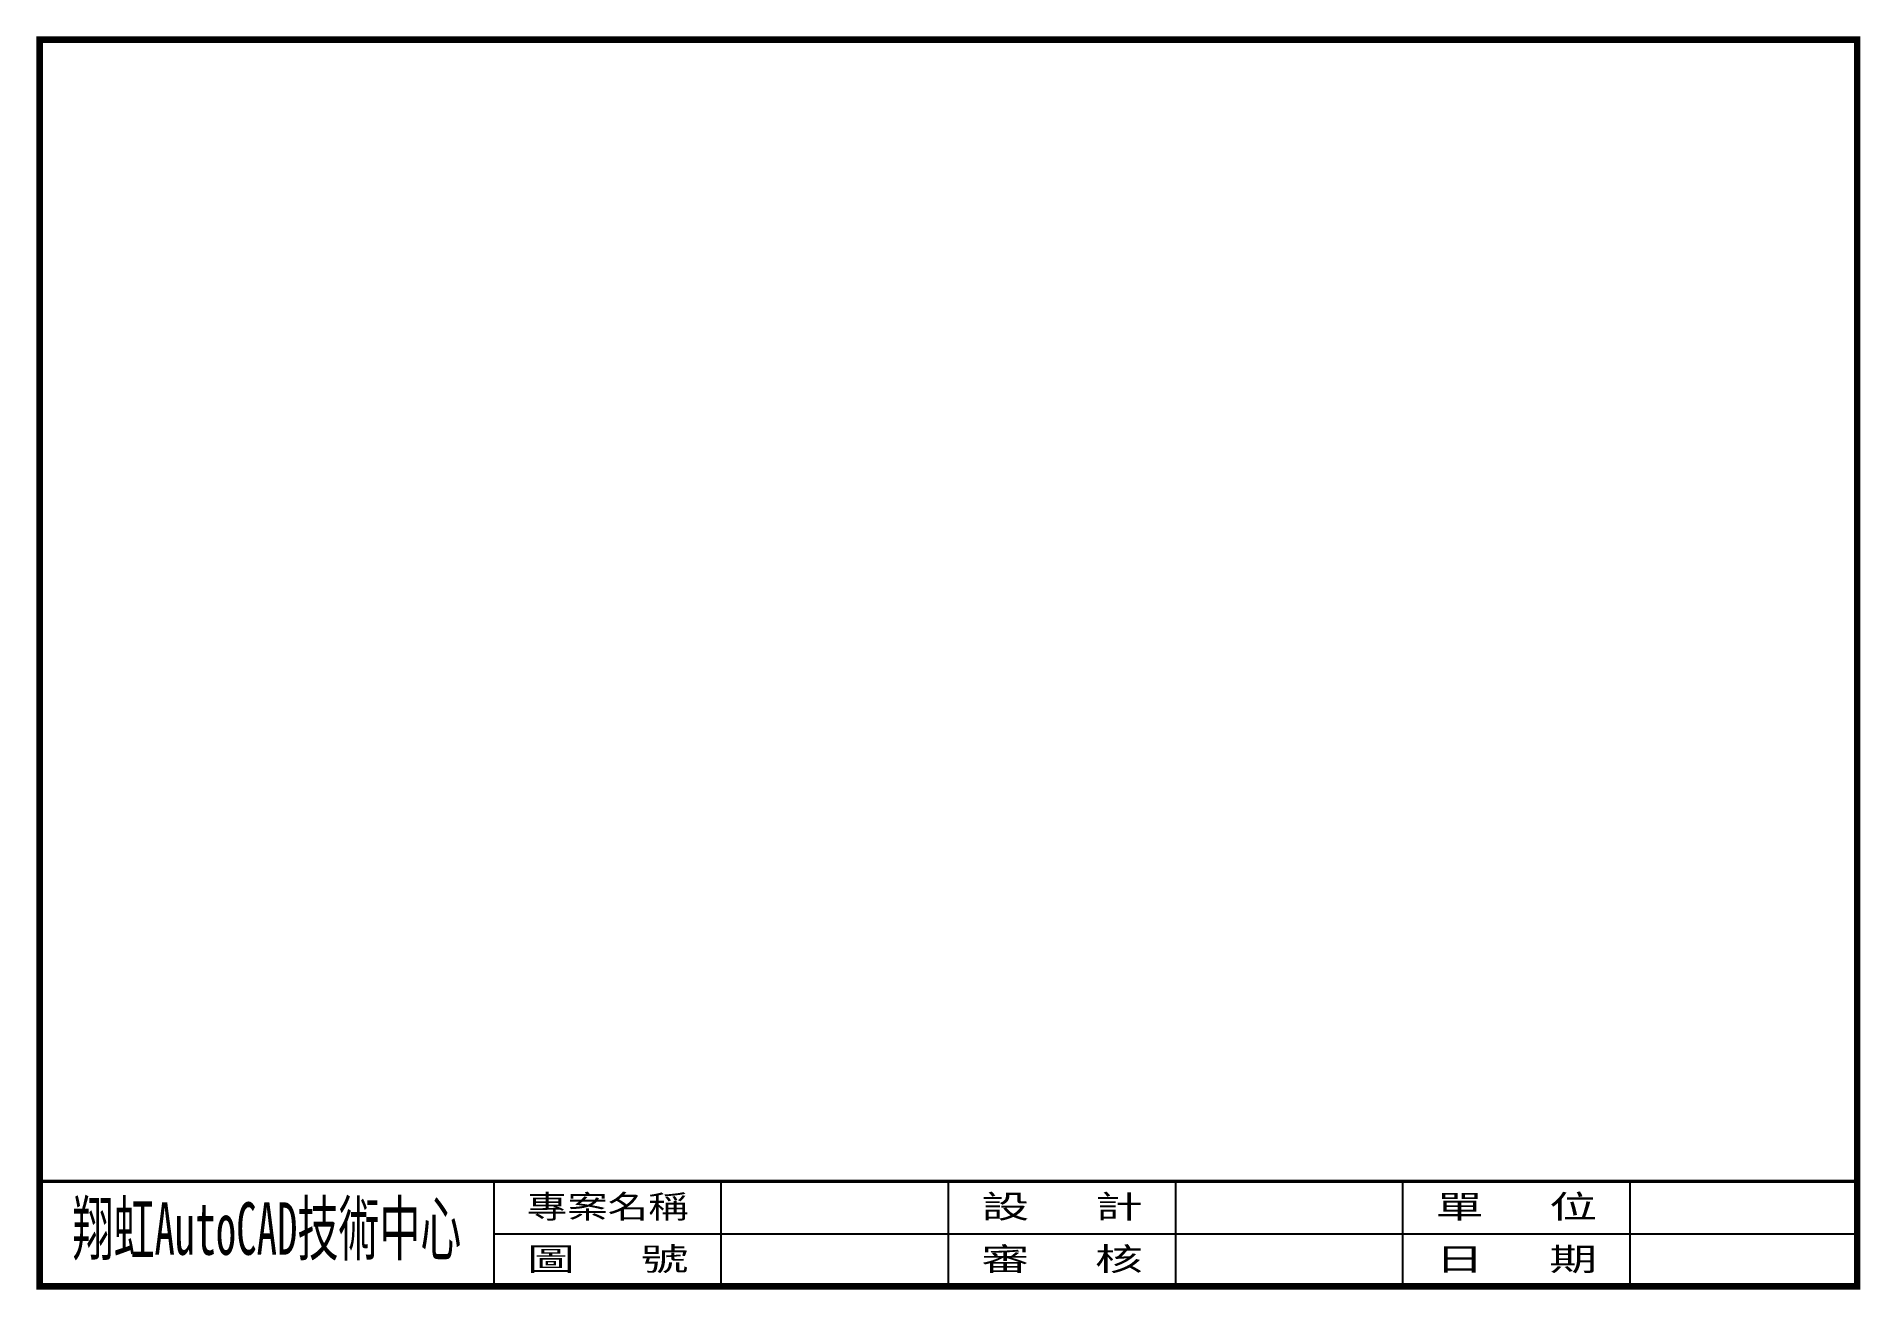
# Model space of a CAD drawing. Header units: millimetres. Extents: x 513 to 791, y 94 to 285.
import ezdxf
from ezdxf.enums import TextEntityAlignment as Align

# ---------------------------------------------------------------- set-up
doc = ezdxf.new("R2010")
doc.units = ezdxf.units.MM
doc.styles.add('cc', font='simplex.shx', dxfattribs={"bigfont": 'chineset.shx'})
doc.styles.add('kk', font='kaiu.ttf')

msp = doc.modelspace()

# ---------------------------------------------------------------- linework, layer by layer
for p, q in [((582.98, 94.71), (582.98, 110.71)), ((617.61, 94.71), (617.61, 110.71)), ((652.23, 94.71), (652.23, 110.71)), ((686.86, 94.71), (686.86, 110.71)), ((721.48, 94.71), (721.48, 110.71)), ((756.11, 94.71), (756.11, 110.71)), ((582.98, 102.71), (790.73, 102.71))]:
    msp.add_line(p, q)
at = {"const_width": 1}
msp.add_lwpolyline([(790.73, 94.71), (790.73, 284.71), (513.73, 284.71), (513.73, 94.71)], close=True, dxfattribs=at)
at = {"const_width": 0.5}
msp.add_lwpolyline([(513.73, 110.71), (790.73, 110.71)], dxfattribs=at)

# ---------------------------------------------------------------- texts
at = {"color": 3}
for s, height, style, width, p, p2 in [('翔虹AutoCAD技術中心', 8, 'kk', 0.551205, (518.73, 99.51), (577.98, 99.51)), ('專案名稱', 4, 'cc', 1.555263, (587.98, 104.71), (612.61, 104.71)), ('設  計', 4, 'cc', 1.633886, (657.23, 104.71), (681.86, 104.71)), ('單  位', 4, 'cc', 1.642971, (726.48, 104.71), (751.11, 104.71)), ('圖  號', 4, 'cc', 1.624902, (587.98, 96.71), (612.61, 96.71)), ('審  核', 4, 'cc', 1.633886, (657.23, 96.71), (681.86, 96.71)), ('日  期', 4, 'cc', 1.642971, (726.48, 96.71), (751.11, 96.71))]:
    msp.add_text(s, height=height, dxfattribs=dict(at, style=style, width=width)).set_placement(p, p2, align=Align.FIT)

doc.saveas('drawing.dxf')
